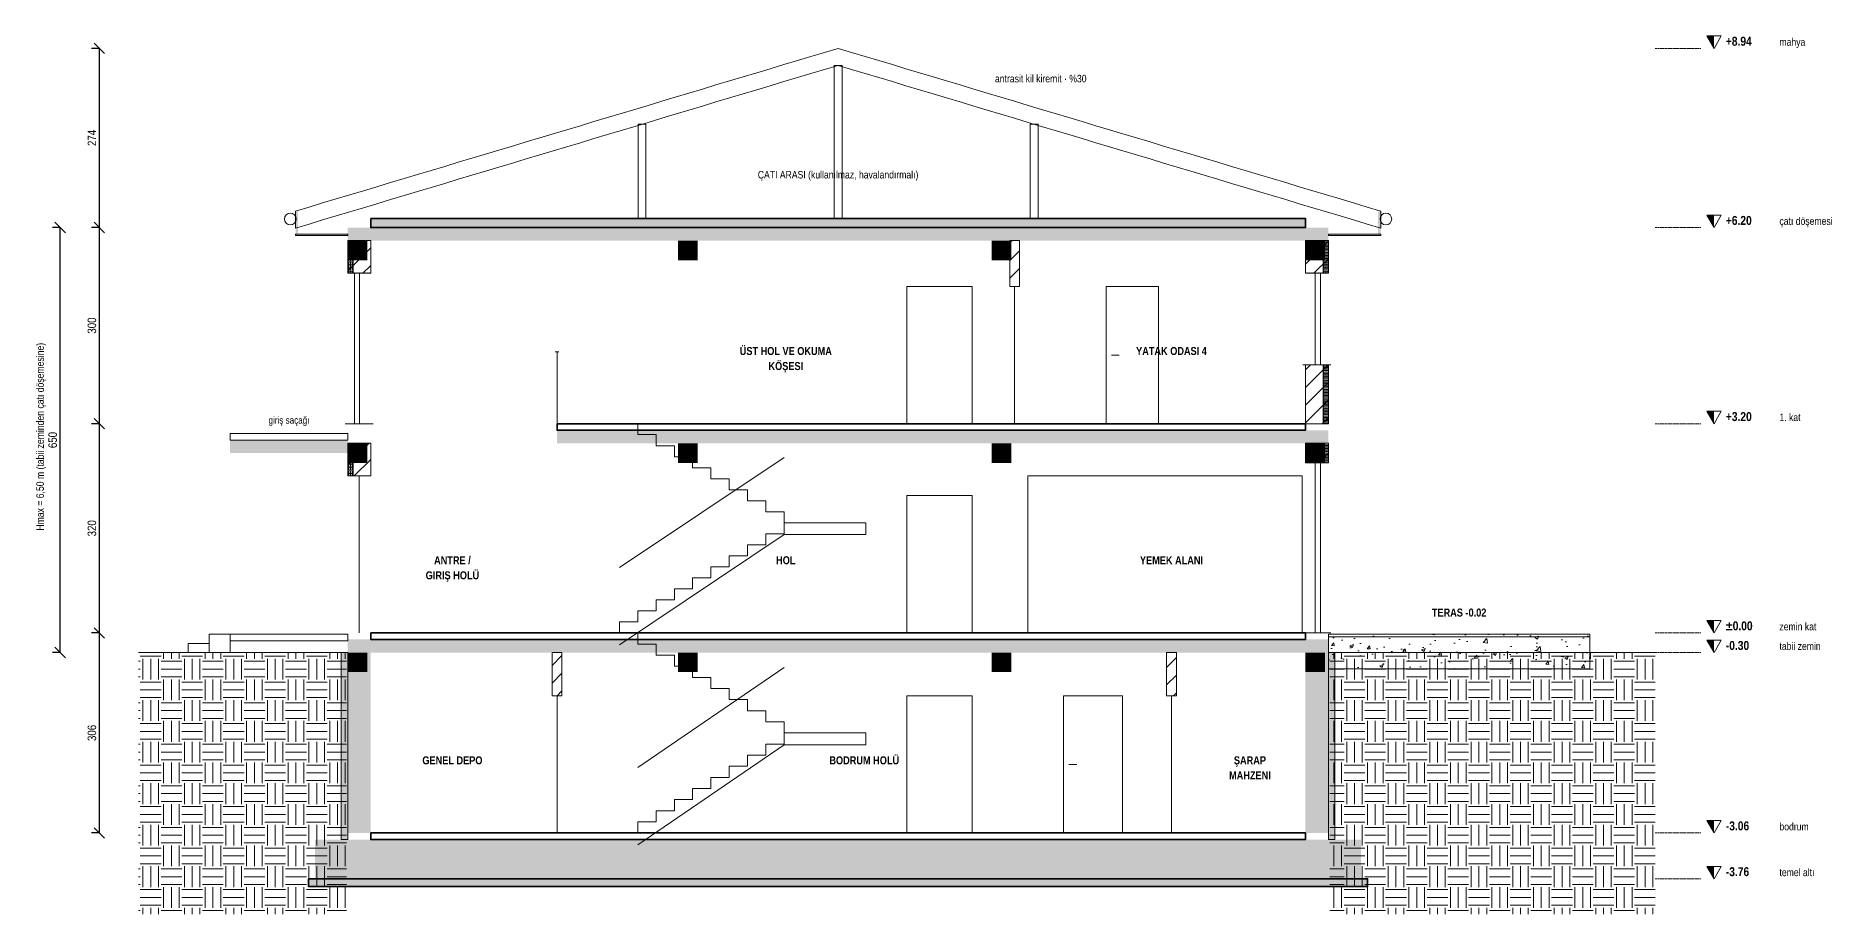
# Model space of a CAD drawing. Header units: centimetres. Extents: x -864 to 7399, y -55958 to -4337.
# Drawn here: x -477 to 2271, y -30430 to -29087 of the extents above; entities that cross this region are included whole.
import ezdxf
from ezdxf.enums import TextEntityAlignment as Align

# ---------------------------------------------------------------- set-up
doc = ezdxf.new("R2010")
doc.units = ezdxf.units.CM
doc.header["$LTSCALE"] = 0.25
doc.linetypes.add('ACAD_ISO02W100', pattern=[15, 12, -3])
for name, color, linetype, lineweight in [('M-CKAP-KIREMIT', 66, 'Continuous', 9), ('M-CKAP-KIREMIT-2', 66, 'Continuous', 9), ('M-CKAP-KIREMIT-T', 8, 'Continuous', 5), ('M-CTAS-AHSAP', 234, 'Continuous', 20), ('M-CVRE-ZEMIN', 45, 'Continuous', 18), ('M-CVRE-ZEMIN-T', 8, 'Continuous', 5), ('M-DUVA-GAZBETON', 64, 'Continuous', 20), ('M-DUVA-GAZBETON-T', 8, 'Continuous', 5), ('M-GOST-DISOLCU', 40, 'Continuous', 9), ('M-GOST-KESITKOT', 46, 'Continuous', 9), ('M-GOST-MAHALPOZ', 7, 'Continuous', 9), ('M-GOST-YAZI', 2, 'Continuous', 9), ('M-ISYA-TASYUNU-T', 8, 'Continuous', 5), ('M-KALD-TAS', 45, 'Continuous', 9), ('M-KALD-TAS-T', 8, 'Continuous', 5), ('M-KORK-CAM', 100, 'Continuous', 9), ('M-MERD-BETONARME-2', 6, 'Continuous', 9), ('M-PNKS-ALUMINYUM', 171, 'Continuous', 9), ('M-PNKS-ALUMINYUM-2', 171, 'Continuous', 9), ('M-TASI-BETONARME', 5, 'Continuous', 35), ('M-TASI-BETONARME-T', 250, 'Continuous', 5)]:
    doc.layers.add(name, color=color, linetype=linetype, lineweight=lineweight)
doc.styles.add('YAZI', font='arialn.ttf')
doc.styles.add('YAZI-KALIN', font='arialnb.ttf')
doc.dimstyles.new('MIMARI-1-100', dxfattribs={"dimscale": 10, "dimtxt": 1.296, "dimasz": 2.5, "dimexe": 1.2, "dimexo": 0, "dimgap": 0.5, "dimtad": 1, "dimdec": 0, "dimtxsty": 'YAZI', "dimtsz": 0.8, "dimcen": 2.5, "dimclrd": 256, "dimclre": 256, "dimclrt": 256, "dimazin": 3, "dimtfac": 1, "dimtmove": 0, "dimatfit": 3, "dimarcsym": 0})

msp = doc.modelspace()

# ---------------------------------------------------------------- hatches: boundary and pattern name
at = {"layer": 'M-CKAP-KIREMIT-T'}
h = msp.add_hatch(color=256, dxfattribs=at)
h.dxf.hatch_style = 1
h.paths.add_polyline_path([(-80, -29355), (-76, -29355), (-76, -29390), (-80, -29390)])
h = msp.add_hatch(color=256, dxfattribs=at)
h.dxf.hatch_style = 1
h.paths.add_polyline_path([(1576, -29355), (1580, -29355), (1580, -29390), (1576, -29390)])
at = {"layer": 'M-CVRE-ZEMIN-T'}
h = msp.add_hatch(dxfattribs=at)
h.set_pattern_fill('EARTH', scale=5)
h.paths.add_polyline_path([(-320, -30030), (-2, -30030), (-2, -30430), (-320, -30430)])
h = msp.add_hatch(dxfattribs=at)
h.set_pattern_fill('EARTH', scale=5)
h.paths.add_polyline_path([(1502, -30030), (2000, -30030), (2000, -30430), (1502, -30430)])
at = {"layer": 'M-DUVA-GAZBETON-T'}
h = msp.add_hatch(dxfattribs=at)
h.set_pattern_fill('ANSI31', scale=6)
h.paths.add_polyline_path([(0, -29400), (35, -29400), (35, -29450), (0, -29450)])
h = msp.add_hatch(dxfattribs=at)
h.set_pattern_fill('ANSI31', scale=6)
h.paths.add_polyline_path([(1012.5, -29400), (1027.5, -29400), (1027.5, -29470), (1012.5, -29470)])
h = msp.add_hatch(dxfattribs=at)
h.set_pattern_fill('ANSI31', scale=6)
h.paths.add_polyline_path([(1465, -29400), (1500, -29400), (1500, -29450), (1465, -29450)])
h = msp.add_hatch(dxfattribs=at)
h.set_pattern_fill('ANSI31', scale=6)
h.paths.add_polyline_path([(1465, -29590), (1500, -29590), (1500, -29680), (1465, -29680)])
h = msp.add_hatch(dxfattribs=at)
h.set_pattern_fill('ANSI31', scale=6)
h.paths.add_polyline_path([(0, -29710), (35, -29710), (35, -29760), (0, -29760)])
h = msp.add_hatch(dxfattribs=at)
h.set_pattern_fill('ANSI31', scale=6)
h.paths.add_polyline_path([(1465, -29710), (1500, -29710), (1500, -29740), (1465, -29740)])
h = msp.add_hatch(color=256, dxfattribs=at)
h.dxf.hatch_style = 1
h.paths.add_polyline_path([(0, -30030), (35, -30030), (35, -30306), (0, -30306)])
h = msp.add_hatch(dxfattribs=at)
h.set_pattern_fill('ANSI31', scale=6)
h.paths.add_polyline_path([(312.5, -30030), (327.5, -30030), (327.5, -30096), (312.5, -30096)])
h = msp.add_hatch(dxfattribs=at)
h.set_pattern_fill('ANSI31', scale=6)
h.paths.add_polyline_path([(1252.5, -30030), (1267.5, -30030), (1267.5, -30096), (1252.5, -30096)])
h = msp.add_hatch(color=256, dxfattribs=at)
h.dxf.hatch_style = 1
h.paths.add_polyline_path([(1465, -30030), (1500, -30030), (1500, -30306), (1465, -30306)])
at = {"layer": 'M-GOST-KESITKOT'}
h = msp.add_hatch(color=256, dxfattribs=at)
h.dxf.hatch_style = 1
h.paths.add_polyline_path([(2079, -29087), (2090, -29087), (2090, -29106)])
h = msp.add_hatch(color=256, dxfattribs=at)
h.dxf.hatch_style = 1
h.paths.add_polyline_path([(2079, -29361), (2090, -29361), (2090, -29380)])
h = msp.add_hatch(color=256, dxfattribs=at)
h.dxf.hatch_style = 1
h.paths.add_polyline_path([(2079, -29661), (2090, -29661), (2090, -29680)])
h = msp.add_hatch(color=256, dxfattribs=at)
h.dxf.hatch_style = 1
h.paths.add_polyline_path([(2079, -29981), (2090, -29981), (2090, -30000)])
h = msp.add_hatch(color=256, dxfattribs=at)
h.dxf.hatch_style = 1
h.paths.add_polyline_path([(2079, -30011), (2090, -30011), (2090, -30030)])
h = msp.add_hatch(color=256, dxfattribs=at)
h.dxf.hatch_style = 1
h.paths.add_polyline_path([(2079, -30287), (2090, -30287), (2090, -30306)])
h = msp.add_hatch(color=256, dxfattribs=at)
h.dxf.hatch_style = 1
h.paths.add_polyline_path([(2079, -30357), (2090, -30357), (2090, -30376)])
at = {"layer": 'M-ISYA-TASYUNU-T'}
h = msp.add_hatch(dxfattribs=at)
h.set_pattern_fill('INSUL', scale=0.5)
h.paths.add_polyline_path([(35, -29366), (1465, -29366), (1465, -29380), (35, -29380)])
h = msp.add_hatch(dxfattribs=at)
h.set_pattern_fill('INSUL', scale=0.5)
h.paths.add_polyline_path([(0, -29400), (8, -29400), (8, -29450), (0, -29450)])
h = msp.add_hatch(dxfattribs=at)
h.set_pattern_fill('INSUL', scale=0.5)
h.paths.add_polyline_path([(1492, -29400), (1500, -29400), (1500, -29450), (1492, -29450)])
h = msp.add_hatch(dxfattribs=at)
h.set_pattern_fill('INSUL', scale=0.5)
h.paths.add_polyline_path([(1492, -29590), (1500, -29590), (1500, -29680), (1492, -29680)])
h = msp.add_hatch(dxfattribs=at)
h.set_pattern_fill('INSUL', scale=0.5)
h.paths.add_polyline_path([(0, -29710), (8, -29710), (8, -29760), (0, -29760)])
h = msp.add_hatch(dxfattribs=at)
h.set_pattern_fill('INSUL', scale=0.5)
h.paths.add_polyline_path([(1492, -29710), (1500, -29710), (1500, -29740), (1492, -29740)])
h = msp.add_hatch(dxfattribs=at)
h.set_pattern_fill('INSUL', scale=0.5)
h.paths.add_polyline_path([(-10, -30030), (0, -30030), (0, -30316), (-10, -30316)])
h = msp.add_hatch(dxfattribs=at)
h.set_pattern_fill('INSUL', scale=0.5)
h.paths.add_polyline_path([(1500, -30030), (1510, -30030), (1510, -30316), (1500, -30316)])
at = {"layer": 'M-KALD-TAS-T'}
h = msp.add_hatch(color=256, dxfattribs=at)
h.dxf.hatch_style = 1
h.paths.add_polyline_path([(-180, -29705), (0, -29705), (0, -29725), (-180, -29725)])
at = {"layer": 'M-PNKS-ALUMINYUM'}
h = msp.add_hatch(color=256, dxfattribs=at)
h.dxf.hatch_style = 1
h.paths.add_polyline_path([(0, -29448), (35, -29448), (35, -29450), (0, -29450)])
h = msp.add_hatch(color=256, dxfattribs=at)
h.dxf.hatch_style = 1
h.paths.add_polyline_path([(1465, -29448), (1500, -29448), (1500, -29450), (1465, -29450)])
h = msp.add_hatch(color=256, dxfattribs=at)
h.dxf.hatch_style = 1
h.paths.add_polyline_path([(1465, -29738), (1500, -29738), (1500, -29740), (1465, -29740)])
at = {"layer": 'M-TASI-BETONARME-T'}
h = msp.add_hatch(color=256, dxfattribs=at)
h.dxf.hatch_style = 1
h.paths.add_polyline_path([(0, -29380), (1500, -29380), (1500, -29400), (0, -29400)])
h = msp.add_hatch(color=256, dxfattribs=at)
h.dxf.hatch_style = 1
h.paths.add_polyline_path([(0, -29400), (30, -29400), (30, -29430), (0, -29430)])
h = msp.add_hatch(color=256, dxfattribs=at)
h.dxf.hatch_style = 1
h.paths.add_polyline_path([(505, -29400), (535, -29400), (535, -29430), (505, -29430)])
h = msp.add_hatch(color=256, dxfattribs=at)
h.dxf.hatch_style = 1
h.paths.add_polyline_path([(985, -29400), (1015, -29400), (1015, -29430), (985, -29430)])
h = msp.add_hatch(color=256, dxfattribs=at)
h.dxf.hatch_style = 1
h.paths.add_polyline_path([(1465, -29400), (1495, -29400), (1495, -29430), (1465, -29430)])
h = msp.add_hatch(color=256, dxfattribs=at)
h.dxf.hatch_style = 1
h.paths.add_polyline_path([(320, -29690), (1500, -29690), (1500, -29710), (320, -29710)])
h = msp.add_hatch(color=256, dxfattribs=at)
h.dxf.hatch_style = 1
h.paths.add_polyline_path([(0, -29710), (30, -29710), (30, -29740), (0, -29740)])
h = msp.add_hatch(color=256, dxfattribs=at)
h.dxf.hatch_style = 1
h.paths.add_polyline_path([(505, -29710), (535, -29710), (535, -29740), (505, -29740)])
h = msp.add_hatch(color=256, dxfattribs=at)
h.dxf.hatch_style = 1
h.paths.add_polyline_path([(985, -29710), (1015, -29710), (1015, -29740), (985, -29740)])
h = msp.add_hatch(color=256, dxfattribs=at)
h.dxf.hatch_style = 1
h.paths.add_polyline_path([(1465, -29710), (1495, -29710), (1495, -29740), (1465, -29740)])
h = msp.add_hatch(dxfattribs=at)
h.set_pattern_fill('AR-CONC', scale=0.3)
h.paths.add_polyline_path([(1500, -30002), (1900, -30002), (1900, -30055), (1500, -30055)])
h = msp.add_hatch(color=256, dxfattribs=at)
h.dxf.hatch_style = 1
h.paths.add_polyline_path([(0, -30010), (1500, -30010), (1500, -30030), (0, -30030)])
h = msp.add_hatch(color=256, dxfattribs=at)
h.dxf.hatch_style = 1
h.paths.add_polyline_path([(0, -30030), (30, -30030), (30, -30060), (0, -30060)])
h = msp.add_hatch(color=256, dxfattribs=at)
h.dxf.hatch_style = 1
h.paths.add_polyline_path([(505, -30030), (535, -30030), (535, -30060), (505, -30060)])
h = msp.add_hatch(color=256, dxfattribs=at)
h.dxf.hatch_style = 1
h.paths.add_polyline_path([(985, -30030), (1015, -30030), (1015, -30060), (985, -30060)])
h = msp.add_hatch(color=256, dxfattribs=at)
h.dxf.hatch_style = 1
h.paths.add_polyline_path([(1465, -30030), (1495, -30030), (1495, -30060), (1465, -30060)])
h = msp.add_hatch(color=256, dxfattribs=at)
h.dxf.hatch_style = 1
h.paths.add_polyline_path([(-50, -30316), (1550, -30316), (1550, -30376), (-50, -30376)])
h = msp.add_hatch(dxfattribs=at)
h.set_pattern_fill('AR-CONC', scale=0.3)
h.paths.add_polyline_path([(-60, -30376), (1560, -30376), (1560, -30388), (-60, -30388)])

# ---------------------------------------------------------------- linework, layer by layer
at = {"layer": 'M-CKAP-KIREMIT'}
for points in [[(-80, -29390), (0, -29390), (0, -29392), (-80, -29392)], [(1500, -29390), (1580, -29390), (1580, -29392), (1500, -29392)]]:
    msp.add_lwpolyline(points, close=True, dxfattribs=at)
for centre in [(-88, -29367), (1588, -29367)]:
    msp.add_circle(centre, 9, dxfattribs=at)
at = {"layer": 'M-CKAP-KIREMIT-2'}
msp.add_lwpolyline([(-80, -29355), (-59.2, -29348.8), (-38.5, -29342.5), (-17.8, -29336.3), (3, -29330.1), (23.8, -29323.9), (44.5, -29317.7), (65.3, -29311.4), (86, -29305.2), (106.8, -29299), (127.5, -29292.8), (148.2, -29286.5), (169, -29280.3), (189.7, -29274.1), (210.5, -29267.8), (231.2, -29261.6), (252, -29255.4), (272.8, -29249.2), (293.5, -29243), (314.2, -29236.7), (335, -29230.5), (355.8, -29224.3), (376.5, -29218), (397.2, -29211.8), (418, -29205.6), (438.8, -29199.4), (459.5, -29193.2), (480.3, -29186.9), (501, -29180.7), (521.8, -29174.5), (542.5, -29168.2), (563.2, -29162), (584, -29155.8), (604.8, -29149.6), (625.5, -29143.3), (646.2, -29137.1), (667, -29130.9), (687.8, -29124.7), (708.5, -29118.5), (729.3, -29112.2), (750, -29106), (770.7, -29112.2), (791.5, -29118.5), (812.3, -29124.7), (833, -29130.9), (853.8, -29137.1), (874.5, -29143.3), (895.2, -29149.6), (916, -29155.8), (936.8, -29162), (957.5, -29168.2), (978.2, -29174.5), (999, -29180.7), (1019.8, -29186.9), (1040.5, -29193.2), (1061.2, -29199.4), (1082, -29205.6), (1102.8, -29211.8), (1123.5, -29218), (1144.2, -29224.3), (1165, -29230.5), (1185.8, -29236.7), (1206.5, -29243), (1227.2, -29249.2), (1248, -29255.4), (1268.8, -29261.6), (1289.5, -29267.8), (1310.2, -29274.1), (1331, -29280.3), (1351.8, -29286.5), (1372.5, -29292.8), (1393.2, -29299), (1414, -29305.2), (1434.8, -29311.4), (1455.5, -29317.7), (1476.2, -29323.9), (1497, -29330.1), (1517.8, -29336.3), (1538.5, -29342.5), (1559.2, -29348.8), (1580, -29355), (1580, -29381), (1559.2, -29374.8), (1538.5, -29368.5), (1517.8, -29362.3), (1497, -29356.1), (1476.2, -29349.9), (1455.5, -29343.7), (1434.8, -29337.4), (1414, -29331.2), (1393.2, -29325), (1372.5, -29318.8), (1351.8, -29312.5), (1331, -29306.3), (1310.2, -29300.1), (1289.5, -29293.8), (1268.8, -29287.6), (1248, -29281.4), (1227.2, -29275.2), (1206.5, -29269), (1185.8, -29262.7), (1165, -29256.5), (1144.2, -29250.3), (1123.5, -29244), (1102.8, -29237.8), (1082, -29231.6), (1061.2, -29225.4), (1040.5, -29219.2), (1019.8, -29212.9), (999, -29206.7), (978.2, -29200.5), (957.5, -29194.2), (936.8, -29188), (916, -29181.8), (895.2, -29175.6), (874.5, -29169.3), (853.8, -29163.1), (833, -29156.9), (812.3, -29150.7), (791.5, -29144.5), (770.7, -29138.2), (750, -29132), (729.3, -29138.2), (708.5, -29144.5), (687.8, -29150.7), (667, -29156.9), (646.2, -29163.1), (625.5, -29169.3), (604.8, -29175.6), (584, -29181.8), (563.2, -29188), (542.5, -29194.2), (521.8, -29200.5), (501, -29206.7), (480.3, -29212.9), (459.5, -29219.2), (438.8, -29225.4), (418, -29231.6), (397.2, -29237.8), (376.5, -29244), (355.8, -29250.3), (335, -29256.5), (314.2, -29262.7), (293.5, -29269), (272.8, -29275.2), (252, -29281.4), (231.2, -29287.6), (210.5, -29293.8), (189.7, -29300.1), (169, -29306.3), (148.2, -29312.5), (127.5, -29318.8), (106.8, -29325), (86, -29331.2), (65.3, -29337.4), (44.5, -29343.7), (23.8, -29349.9), (3, -29356.1), (-17.8, -29362.3), (-38.5, -29368.5), (-59.2, -29374.8), (-80, -29381)], close=True, dxfattribs=at)
msp.add_lwpolyline([(-80, -29355), (-59.2, -29348.8), (-38.5, -29342.5), (-17.8, -29336.3), (3, -29330.1), (23.8, -29323.9), (44.5, -29317.7), (65.3, -29311.4), (86, -29305.2), (106.8, -29299), (127.5, -29292.8), (148.2, -29286.5), (169, -29280.3), (189.7, -29274.1), (210.5, -29267.8), (231.2, -29261.6), (252, -29255.4), (272.8, -29249.2), (293.5, -29243), (314.2, -29236.7), (335, -29230.5), (355.8, -29224.3), (376.5, -29218), (397.2, -29211.8), (418, -29205.6), (438.8, -29199.4), (459.5, -29193.2), (480.3, -29186.9), (501, -29180.7), (521.8, -29174.5), (542.5, -29168.2), (563.2, -29162), (584, -29155.8), (604.8, -29149.6), (625.5, -29143.3), (646.2, -29137.1), (667, -29130.9), (687.8, -29124.7), (708.5, -29118.5), (729.3, -29112.2), (750, -29106), (770.7, -29112.2), (791.5, -29118.5), (812.3, -29124.7), (833, -29130.9), (853.8, -29137.1), (874.5, -29143.3), (895.2, -29149.6), (916, -29155.8), (936.8, -29162), (957.5, -29168.2), (978.2, -29174.5), (999, -29180.7), (1019.8, -29186.9), (1040.5, -29193.2), (1061.2, -29199.4), (1082, -29205.6), (1102.8, -29211.8), (1123.5, -29218), (1144.2, -29224.3), (1165, -29230.5), (1185.8, -29236.7), (1206.5, -29243), (1227.2, -29249.2), (1248, -29255.4), (1268.8, -29261.6), (1289.5, -29267.8), (1310.2, -29274.1), (1331, -29280.3), (1351.8, -29286.5), (1372.5, -29292.8), (1393.2, -29299), (1414, -29305.2), (1434.8, -29311.4), (1455.5, -29317.7), (1476.2, -29323.9), (1497, -29330.1), (1517.8, -29336.3), (1538.5, -29342.5), (1559.2, -29348.8), (1580, -29355)], dxfattribs=at)
at = {"layer": 'M-CTAS-AHSAP'}
for points in [[(744, -29132), (756, -29132), (756, -29366), (744, -29366)], [(444, -29222), (456, -29222), (456, -29366), (444, -29366)], [(1044, -29222), (1056, -29222), (1056, -29366), (1044, -29366)]]:
    msp.add_lwpolyline(points, close=True, dxfattribs=at)
at = {"layer": 'M-CVRE-ZEMIN'}
for p, q in [((-320, -30030), (0, -30030)), ((1500, -30030), (2000, -30030))]:
    msp.add_line(p, q, dxfattribs=at)
at = {"layer": 'M-DUVA-GAZBETON'}
msp.add_line((317, -29570), (323, -29570), dxfattribs=at)
for points in [[(0, -29400), (35, -29400), (35, -29450), (0, -29450)], [(0, -29400), (8, -29400), (8, -29450), (0, -29450)], [(1012.5, -29400), (1027.5, -29400), (1027.5, -29470), (1012.5, -29470)], [(1465, -29400), (1500, -29400), (1500, -29450), (1465, -29450)], [(1492, -29400), (1500, -29400), (1500, -29450), (1492, -29450)], [(1465, -29590), (1500, -29590), (1500, -29680), (1465, -29680)], [(1492, -29590), (1500, -29590), (1500, -29680), (1492, -29680)], [(0, -29710), (35, -29710), (35, -29760), (0, -29760)], [(0, -29710), (8, -29710), (8, -29760), (0, -29760)], [(1465, -29710), (1500, -29710), (1500, -29740), (1465, -29740)], [(1492, -29710), (1500, -29710), (1500, -29740), (1492, -29740)], [(-10, -30030), (0, -30030), (0, -30316), (-10, -30316)], [(312.5, -30030), (327.5, -30030), (327.5, -30096), (312.5, -30096)], [(1252.5, -30030), (1267.5, -30030), (1267.5, -30096), (1252.5, -30096)], [(1500, -30030), (1510, -30030), (1510, -30316), (1500, -30316)]]:
    msp.add_lwpolyline(points, close=True, dxfattribs=at)
at = {"layer": 'M-GOST-KESITKOT', "linetype": 'ACAD_ISO02W100'}
for p, q in [((2000, -29106), (2070, -29106)), ((2000, -29380), (2070, -29380)), ((2000, -29680), (2070, -29680)), ((2000, -30000), (2070, -30000)), ((2000, -30030), (2070, -30030)), ((2000, -30306), (2070, -30306)), ((2000, -30376), (2070, -30376))]:
    msp.add_line(p, q, dxfattribs=at)
at = {"layer": 'M-GOST-KESITKOT'}
for points in [[(2079, -29087), (2101, -29087), (2090, -29106)], [(2079, -29361), (2101, -29361), (2090, -29380)], [(2079, -29661), (2101, -29661), (2090, -29680)], [(2079, -29981), (2101, -29981), (2090, -30000)], [(2079, -30011), (2101, -30011), (2090, -30030)], [(2079, -30287), (2101, -30287), (2090, -30306)], [(2079, -30357), (2101, -30357), (2090, -30376)]]:
    msp.add_lwpolyline(points, close=True, dxfattribs=at)
at = {"layer": 'M-KALD-TAS'}
for points in [[(-180, -29695), (0, -29695), (0, -29705), (-180, -29705)], [(-212, -30002), (-180, -30002), (-180, -30030), (-212, -30030)], [(-180, -30002), (0, -30002), (0, -30012), (-180, -30012)], [(1500, -30002), (1900, -30002), (1900, -30055), (1500, -30055)], [(1500, -30002), (1900, -30002), (1900, -30006), (1500, -30006)], [(-244, -30016), (-212, -30016), (-212, -30030), (-244, -30030)]]:
    msp.add_lwpolyline(points, close=True, dxfattribs=at)
at = {"layer": 'M-KORK-CAM'}
for p, q in [((320, -29680), (320, -29570)), ((415.5, -29900), (667.5, -29731.6)), ((443.5, -30206), (667.5, -30053))]:
    msp.add_line(p, q, dxfattribs=at)
at = {"layer": 'M-MERD-BETONARME-2'}
for p, q in [((415.5, -30018), (667.5, -29849.6)), ((443.5, -30324), (667.5, -30171))]:
    msp.add_line(p, q, dxfattribs=at)
for points in [[(667.5, -29831.6), (667.5, -29814.7), (639.5, -29814.7), (639.5, -29797.9), (611.5, -29797.9), (611.5, -29781.1), (583.5, -29781.1), (583.5, -29764.2), (555.5, -29764.2), (555.5, -29747.4), (527.5, -29747.4), (527.5, -29730.5), (499.5, -29730.5), (499.5, -29713.7), (471.5, -29713.7), (471.5, -29696.8), (443.5, -29696.8), (443.5, -29680), (443.5, -29680)], [(415.5, -30000), (415.5, -29983.2), (443.5, -29983.2), (443.5, -29966.3), (471.5, -29966.3), (471.5, -29949.5), (499.5, -29949.5), (499.5, -29932.6), (527.5, -29932.6), (527.5, -29915.8), (555.5, -29915.8), (555.5, -29898.9), (583.5, -29898.9), (583.5, -29882.1), (611.5, -29882.1), (611.5, -29865.3), (639.5, -29865.3), (639.5, -29848.4), (667.5, -29848.4), (667.5, -29831.6), (667.5, -29831.6), (792.5, -29831.6)], [(667.5, -30153), (667.5, -30136), (639.5, -30136), (639.5, -30119), (611.5, -30119), (611.5, -30102), (583.5, -30102), (583.5, -30085), (555.5, -30085), (555.5, -30068), (527.5, -30068), (527.5, -30051), (499.5, -30051), (499.5, -30034), (471.5, -30034), (471.5, -30017), (443.5, -30017), (443.5, -30000), (443.5, -30000)], [(443.5, -30306), (443.5, -30289), (471.5, -30289), (471.5, -30272), (499.5, -30272), (499.5, -30255), (527.5, -30255), (527.5, -30238), (555.5, -30238), (555.5, -30221), (583.5, -30221), (583.5, -30204), (611.5, -30204), (611.5, -30187), (639.5, -30187), (639.5, -30170), (667.5, -30170), (667.5, -30153), (667.5, -30153), (792.5, -30153)]]:
    msp.add_lwpolyline(points, dxfattribs=at)
for points in [[(667.5, -29831.6), (792.5, -29831.6), (792.5, -29849.6), (667.5, -29849.6)], [(667.5, -30153), (792.5, -30153), (792.5, -30171), (667.5, -30171)]]:
    msp.add_lwpolyline(points, close=True, dxfattribs=at)
at = {"layer": 'M-PNKS-ALUMINYUM'}
for p, q in [((1020, -29680), (1020, -29470)), ((1461, -29590), (1504, -29590)), ((-4, -29680), (39, -29680)), ((17.5, -30000), (17.5, -29760)), ((1461, -30000), (1504, -30000)), ((320, -30306), (320, -30096)), ((1260, -30306), (1260, -30096))]:
    msp.add_line(p, q, dxfattribs=at)
for points in [[(10, -29450), (18, -29450), (18, -29680), (10, -29680)], [(1480, -29450), (1488, -29450), (1488, -29590), (1480, -29590)], [(1480, -29740), (1488, -29740), (1488, -30000), (1480, -30000)]]:
    msp.add_lwpolyline(points, close=True, dxfattribs=at)
at = {"layer": 'M-PNKS-ALUMINYUM-2'}
for p, q in [((1168, -29575), (1180, -29575)), ((1103, -30201), (1115, -30201))]:
    msp.add_line(p, q, dxfattribs=at)
for points in [[(855, -29470), (955, -29470), (955, -29680), (855, -29680)], [(1160, -29470), (1240, -29470), (1240, -29680), (1160, -29680)], [(1040, -29760), (1460, -29760), (1460, -30000), (1040, -30000)], [(855, -29790), (955, -29790), (955, -30000), (855, -30000)], [(855, -30096), (955, -30096), (955, -30306), (855, -30306)], [(1095, -30096), (1185, -30096), (1185, -30306), (1095, -30306)]]:
    msp.add_lwpolyline(points, close=True, dxfattribs=at)
at = {"layer": 'M-TASI-BETONARME'}
for points in [[(35, -29366), (1465, -29366), (1465, -29380), (35, -29380)], [(320, -29680), (1465, -29680), (1465, -29690), (320, -29690)], [(35, -30000), (1465, -30000), (1465, -30010), (35, -30010)], [(35, -30306), (1465, -30306), (1465, -30316), (35, -30316)], [(-60, -30376), (1560, -30376), (1560, -30388), (-60, -30388)]]:
    msp.add_lwpolyline(points, close=True, dxfattribs=at)

# ---------------------------------------------------------------- texts
at = {"layer": 'M-GOST-KESITKOT'}
for s, height, style, p in [('+8.94', 13.68, 'YAZI-KALIN', (2108, -29102)), ('mahya', 11.52, 'YAZI', (2190, -29102)), ('+6.20', 13.68, 'YAZI-KALIN', (2108, -29376)), ('çatı döşemesi', 11.52, 'YAZI', (2190, -29376)), ('+3.20', 13.68, 'YAZI-KALIN', (2108, -29676)), ('1. kat', 11.52, 'YAZI', (2190, -29676)), ('%%p0.00', 13.68, 'YAZI-KALIN', (2108, -29996)), ('zemin kat', 11.52, 'YAZI', (2190, -29996)), ('-0.30', 13.68, 'YAZI-KALIN', (2108, -30026)), ('tabii zemin', 11.52, 'YAZI', (2190, -30026)), ('-3.06', 13.68, 'YAZI-KALIN', (2108, -30302)), ('bodrum', 11.52, 'YAZI', (2190, -30302)), ('-3.76', 13.68, 'YAZI-KALIN', (2108, -30372)), ('temel altı', 11.52, 'YAZI', (2190, -30372))]:
    msp.add_text(s, height=height, dxfattribs=dict(at, style=style)).set_placement(p)
at = {"layer": 'M-GOST-KESITKOT', "style": 'YAZI'}
msp.add_text('Hmax = 6,50 m (tabii zeminden çatı döşemesine)', height=11.52, rotation=90, dxfattribs=at).set_placement((-465, -29700), align=Align.CENTER)
at = {"layer": 'M-GOST-MAHALPOZ', "style": 'YAZI-KALIN'}
for s, p in [('ÜST HOL VE OKUMA', (670, -29575)), ('YATAK ODASI 4', (1260, -29575)), ('KÖŞESI', (670, -29598)), ('ANTRE /', (160, -29895)), ('HOL', (670, -29895)), ('YEMEK ALANI', (1260, -29895)), ('GIRIŞ HOLÜ', (160, -29918)), ('GENEL DEPO', (160, -30201)), ('BODRUM HOLÜ', (790, -30201)), ('ŞARAP', (1380, -30201)), ('MAHZENI', (1380, -30224))]:
    msp.add_text(s, height=12.24, dxfattribs=at).set_placement(p, align=Align.CENTER)
at = {"layer": 'M-GOST-YAZI', "style": 'YAZI'}
msp.add_text('antrasit kil kiremit · %30', height=11.52, dxfattribs=at).set_placement((990, -29158))
at = {"layer": 'M-GOST-YAZI'}
for s, height, style, p in [('ÇATI ARASI (kullanılmaz, havalandırmalı)', 11.52, 'YAZI', (750, -29305)), ('giriş saçağı', 10.8, 'YAZI', (-90, -29680)), ('TERAS -0.02', 12.24, 'YAZI-KALIN', (1700, -29975))]:
    msp.add_text(s, height=height, dxfattribs=dict(at, style=style)).set_placement(p, align=Align.CENTER)

# ---------------------------------------------------------------- dimensions: what is measured, and where the dimension line sits
at = {"layer": 'M-GOST-DISOLCU'}
for base, p1, p2 in [((-380, -29380), (-380, -29380), (-380, -29106)), ((-440, -30030), (-440, -30030), (-440, -29380)), ((-380, -29680), (-380, -29680), (-380, -29380)), ((-380, -30000), (-380, -30000), (-380, -29680)), ((-380, -30306), (-380, -30306), (-380, -30000))]:
    msp.add_linear_dim(base=base, p1=p1, p2=p2, angle=90, dimstyle='MIMARI-1-100', dxfattribs=at).render()

doc.saveas('drawing.dxf')
